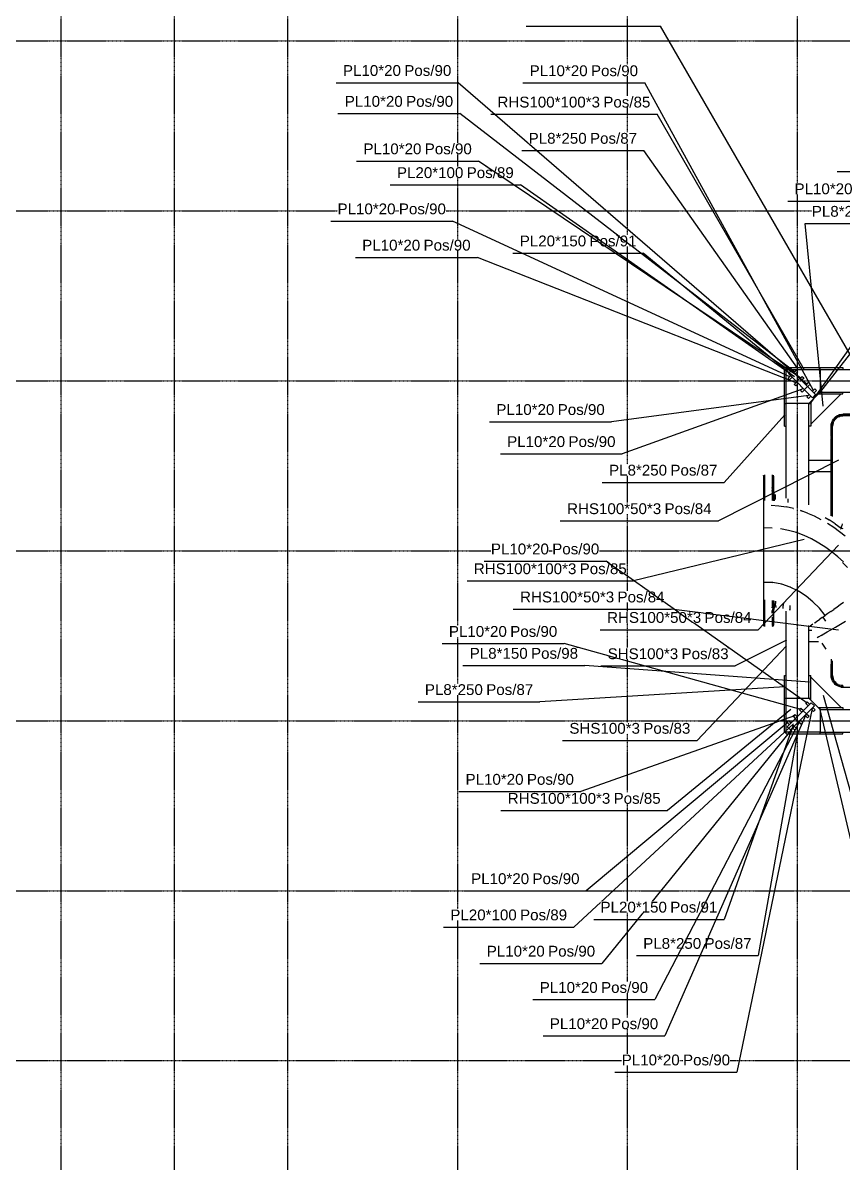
# Model space of a CAD drawing. Header units: millimetres. Extents: x -57554 to 16546, y 2142 to 98430.
# Drawn here: x 4396 to 8016, y 32645 to 37677 of the extents above; entities that cross this region are included whole.
import ezdxf

# ---------------------------------------------------------------- set-up
doc = ezdxf.new("R2010")
doc.units = ezdxf.units.MM
doc.linetypes.add('DXK_LINE_DOT3', pattern=[5.9187, 2.979, -0.9799, 0.9799, -0.9799])
doc.layers.add('S-Z2-A_TEXTUAL_ANNOTATION', color=7, linetype='Continuous')
doc.styles.add('Arial', font='ARIAL.TTF', dxfattribs={"height": 0.2})

msp = doc.modelspace()

# ---------------------------------------------------------------- linework, layer by layer
at = {"color": 1, "linetype": 'DXK_LINE_DOT3'}
for p, q in [((4565.2, 28847.3), (4565.2, 41847.3)), ((5065.2, 28847.3), (5065.2, 41847.3)), ((5565.2, 28847.3), (5565.2, 41847.3)), ((6315.2, 28847.3), (6315.2, 41847.3)), ((7065.2, 28847.3), (7065.2, 41847.3)), ((7815.2, 28847.3), (7815.2, 41847.3)), ((-6934.8, 37597.3), (15065.2, 37597.3)), ((-6934.8, 36847.3), (15065.2, 36847.3)), ((-6934.8, 36097.3), (15065.2, 36097.3)), ((-6934.8, 35347.3), (15065.2, 35347.3)), ((-6934.8, 34597.3), (15065.2, 34597.3)), ((-6934.8, 33847.3), (15065.2, 33847.3)), ((-6934.8, 33097.3), (15065.2, 33097.3))]:
    msp.add_line(p, q, dxfattribs=at)
at = {"color": 2, "linetype": 'Continuous'}
for p, q in [((7757.2, 36147.3), (7765.2, 36147.3)), ((7757.2, 35897.3), (7757.2, 36147.3)), ((7765.2, 36155.3), (8015.2, 36155.3)), ((7765.2, 36147.3), (7765.2, 36155.3)), ((7765.2, 35997.3), (7765.2, 36147.3)), ((7765.2, 36147.3), (7915.2, 36147.3)), ((7788.6, 36143), (7774.4, 36128.9)), ((7894.7, 36036.9), (7788.6, 36143)), ((7797.8, 36133.8), (7808.4, 36144.4)), ((7815.5, 36137.4), (7804.8, 36126.8)), ((7808.4, 36144.4), (7815.5, 36137.4)), ((7915.2, 36147.3), (7915.2, 36155.3)), ((7915.2, 36147.3), (9215.2, 36147.3)), ((7915.2, 36147.3), (7915.2, 36047.3)), ((8015.2, 36155.3), (8015.2, 36147.3)), ((7773, 36109.1), (7783.6, 36119.7)), ((7780.1, 36102), (7773, 36109.1)), ((7880.5, 36022.8), (7774.4, 36128.9)), ((7790.7, 36112.6), (7780.1, 36102)), ((7800.6, 36081.5), (7811.2, 36092.1)), ((7807.7, 36074.4), (7800.6, 36081.5)), ((7818.3, 36085), (7807.7, 36074.4)), ((7809.8, 36093.5), (7823.9, 36107.7)), ((7825.4, 36106.2), (7836, 36116.9)), ((7843, 36109.8), (7832.4, 36099.2)), ((7836, 36116.9), (7843, 36109.8)), ((7852.9, 36078.7), (7863.5, 36089.3)), ((7870.6, 36082.2), (7860, 36071.6)), ((7863.5, 36089.3), (7870.6, 36082.2)), ((7828.2, 36053.9), (7838.8, 36064.5)), ((7835.3, 36046.8), (7828.2, 36053.9)), ((7845.9, 36057.5), (7835.3, 36046.8)), ((7845.2, 36058.2), (7859.3, 36072.3)), ((7855.8, 36026.3), (7866.4, 36036.9)), ((7915.2, 36047.3), (7865.2, 35997.3)), ((7873.2, 35905.3), (8007.2, 36039.3)), ((7880.5, 36051.1), (7891.1, 36061.7)), ((7894.7, 36036.9), (7880.5, 36022.8)), ((7898.2, 36054.6), (7887.6, 36044)), ((7891.1, 36061.7), (7898.2, 36054.6)), ((7907.2, 36039.3), (8015.2, 36039.3)), ((7915.2, 36047.3), (9215.2, 36047.3)), ((7915.2, 36039.3), (7915.2, 36047.3)), ((8015.2, 36039.3), (8015.2, 36047.3)), ((7757.2, 35997.3), (7765.2, 35997.3)), ((7765.2, 35578.7), (7765.2, 35997.3)), ((7865.2, 35997.3), (7765.2, 35997.3)), ((7862.8, 36019.3), (7855.8, 36026.3)), ((7873.4, 36029.9), (7862.8, 36019.3)), ((7865.2, 35550.4), (7865.2, 35997.3)), ((7865.2, 35997.3), (7873.2, 35997.3)), ((7873.2, 36005.3), (7873.2, 35897.3)), ((7978.3, 35934.1), (7973, 35927.9)), ((7979.6, 35932.8), (7974.5, 35926.8)), ((7976.9, 35927.6), (7983.6, 35934.5)), ((7984.5, 35939.4), (7978.3, 35934.1)), ((7985.6, 35937.9), (7979.6, 35932.8)), ((7988.6, 35933.9), (7983.2, 35929.3)), ((7983.6, 35934.5), (7991.5, 35939.9)), ((7984.5, 35939.4), (7991.5, 35943.7)), ((7992.3, 35942.1), (7985.6, 35937.9)), ((7994.6, 35937.6), (7988.6, 35933.9)), ((7991.5, 35943.7), (7999.1, 35946.8)), ((7991.5, 35943.7), (7995.3, 35945.3)), ((7991.5, 35939.9), (8000.2, 35943.7)), ((7999.6, 35945.1), (7992.3, 35942.1)), ((7994.6, 35937.6), (8001.2, 35940.3)), ((7999.1, 35946.8), (7995.3, 35945.3)), ((8007, 35948.7), (7999.1, 35946.8)), ((8007.3, 35946.9), (7999.6, 35945.1)), ((8000.2, 35943.7), (8009.6, 35945.8)), ((8008.1, 35942), (8001.2, 35940.3)), ((8007, 35948.7), (8015.2, 35949.4)), ((8009.4, 35947.1), (8007.3, 35946.9)), ((8008.1, 35942), (8015.2, 35942.5)), ((8010, 35942.1), (8008.1, 35942)), ((8015.2, 35947.5), (8009.4, 35947.1)), ((9115.2, 35949.4), (8015.2, 35949.4)), ((8015.2, 35947.5), (8134.8, 35947.5)), ((8015.2, 35946.1), (8015.2, 35946.4)), ((8015.2, 35946), (8015.2, 35946.4)), ((8015.2, 35946), (8015.2, 35946.1)), ((8134.8, 35942.5), (8015.2, 35942.5)), ((7757.2, 35897.3), (7765.2, 35897.3)), ((7873.2, 35897.3), (7865.2, 35897.3)), ((7963.1, 35897.3), (7963.7, 35905.4)), ((7963.1, 35852.2), (7963.1, 35897.3)), ((7963.7, 35905.4), (7965.6, 35913.4)), ((7965.5, 35905.2), (7964.9, 35897.3)), ((7964.9, 35501.2), (7964.9, 35897.3)), ((7967.4, 35912.8), (7965.5, 35905.2)), ((7965.6, 35913.4), (7968.7, 35920.9)), ((7966, 35897.3), (7966.5, 35897.3)), ((7966, 35897.3), (7966.4, 35897.3)), ((7966.4, 35897.3), (7966.5, 35897.3)), ((7966.5, 35901.3), (7968.2, 35910.7)), ((7970.4, 35920.1), (7967.4, 35912.8)), ((7968.2, 35910.7), (7971.8, 35919.6)), ((7968.7, 35920.9), (7973, 35927.9)), ((7970.5, 35904.4), (7969.9, 35897.3)), ((7969.9, 35497.9), (7969.9, 35897.3)), ((7974.5, 35926.8), (7970.4, 35920.1)), ((7972.1, 35911.3), (7970.5, 35904.4)), ((7971.8, 35919.6), (7976.9, 35927.6)), ((7972.1, 35911.3), (7974.8, 35917.8)), ((7978.5, 35923.9), (7974.8, 35917.8)), ((7983.2, 35929.3), (7978.5, 35923.9)), ((7963.1, 35852.2), (7963.1, 35849.9)), ((7963.1, 35849.9), (7963.1, 35849.4)), ((7963.1, 35848.9), (7963.1, 35849.4)), ((7963.2, 35847.5), (7963.1, 35848.9)), ((7963.2, 35848.1), (7963.1, 35848.5)), ((7963.2, 35847.8), (7963.2, 35848.1)), ((7963.3, 35847.4), (7963.2, 35847.5)), ((7963.3, 35847.3), (7963.3, 35847.4)), ((7963.3, 35847.3), (7963.3, 35847.2)), ((7963.3, 35847.2), (7963.4, 35847)), ((7963.4, 35847), (7963.4, 35846.8)), ((7963.4, 35846.8), (7963.4, 35846.4)), ((7963.4, 35846.4), (7963.4, 35846.1)), ((7963.4, 35846.1), (7963.5, 35845.6)), ((7963.5, 35845.6), (7963.5, 35845.2)), ((7963.5, 35845.2), (7963.5, 35844.6)), ((7963.5, 35844.6), (7963.5, 35844.1)), ((7963.5, 35844.1), (7963.5, 35843.5)), ((7963.5, 35843.5), (7963.5, 35842.9)), ((7963.5, 35842.9), (7963.5, 35842.3)), ((7963.5, 35502), (7963.5, 35842.3)), ((7865.2, 35747.3), (7963.5, 35747.3)), ((7665.2, 35678.5), (7665.2, 35679.4)), ((7665.2, 35679.4), (7665.2, 35449.2)), ((7666.2, 35680.6), (7666.2, 35569.2)), ((7669.7, 35682.2), (7669.7, 35569.2)), ((7703.3, 35682.1), (7703.3, 35568.3)), ((7706.8, 35680.3), (7706.8, 35568)), ((7865.2, 35697.3), (7963.5, 35697.3)), ((7703.3, 35623.1), (7706.8, 35643.3)), ((7706.8, 35643.3), (7708.3, 35657.7)), ((7706.8, 35643.3), (7708.3, 35648.8)), ((7708.3, 35676.3), (7708.3, 35567.9)), ((7703.3, 35611.9), (7706.8, 35622.5)), ((7706.8, 35599), (7703.3, 35611.9)), ((7710, 35604), (7710, 35579.5)), ((7710, 35579.5), (7710, 35584.7)), ((7710.8, 35576.9), (7711.6, 35587.3)), ((7711.6, 35587.3), (7711.6, 35599)), ((7712.8, 35574.8), (7711.6, 35587.3)), ((7715.5, 35595.7), (7715.5, 35590.6)), ((7715.5, 35590.6), (7715.6, 35573.4)), ((7665.2, 35542), (7665.2, 35542.8)), ((7699.1, 35548.6), (7732.4, 35546)), ((7710, 35571.5), (7710, 35567.7)), ((7712.8, 35574.8), (7710.8, 35576.9)), ((7710.8, 35567.7), (7710.8, 35576.9)), ((7712.8, 35567.5), (7712.8, 35574.8)), ((7732.4, 35546), (7765.2, 35541)), ((7797.3, 35533.9), (7765.2, 35541)), ((7772.2, 35575.9), (7771.9, 35559.7)), ((7795.8, 35534.3), (7797.3, 35533.9)), ((7828.6, 35524.8), (7836.9, 35521.8)), ((7859, 35513.7), (7828.6, 35524.8)), ((7859, 35513.7), (7888.8, 35500.8)), ((7888.8, 35500.8), (7918.2, 35485.9)), ((7937.4, 35493.4), (7953.9, 35483.8)), ((7953.9, 35483.8), (7956, 35482.5)), ((7981.5, 35465.9), (7953.9, 35483.8)), ((7665.2, 35449.2), (7665.2, 35209.3)), ((7665.2, 35449.2), (7702.3, 35448.2)), ((7665.2, 35449.2), (7702.3, 35448.2)), ((7739, 35444.1), (7739.1, 35444.1)), ((7774.8, 35437), (7739, 35444.1)), ((7775, 35437), (7774.8, 35437)), ((7809.8, 35427.1), (7774.8, 35437)), ((7810, 35427), (7809.8, 35427.1)), ((7843.6, 35414.5), (7809.8, 35427.1)), ((7946.9, 35469.3), (7974.4, 35451.4)), ((7974.4, 35451.4), (8000.6, 35432.5)), ((7981.5, 35465.9), (8007.7, 35447.3)), ((8000.6, 35432.5), (8025, 35413.3)), ((8005.6, 35443), (8005.2, 35442.2)), ((8007.7, 35447.3), (8005.6, 35443)), ((8007.7, 35447.3), (8010.7, 35457.5)), ((8011.2, 35465.5), (8010.7, 35457.5)), ((8015.7, 35443.5), (8011.5, 35445.1)), ((7843.9, 35414.4), (7843.6, 35414.5)), ((7876.8, 35399.3), (7843.6, 35414.5)), ((7877.1, 35399.1), (7876.8, 35399.3)), ((7909, 35381.4), (7876.8, 35399.3)), ((7909.3, 35381.2), (7909, 35381.4)), ((7939.5, 35361.7), (7909, 35381.4)), ((7939.8, 35361.5), (7939.5, 35361.7)), ((7967.7, 35340.9), (7939.5, 35361.7)), ((7968.1, 35340.6), (7967.7, 35340.9)), ((7993.4, 35320), (7967.7, 35340.9)), ((7993.8, 35319.7), (7993.4, 35320)), ((8017.2, 35298.8), (7993.4, 35320)), ((8036, 35273.8), (8013.9, 35295.2)), ((7665.2, 35209.3), (7665.2, 35132.1)), ((7705.5, 35206.7), (7665.2, 35209.3)), ((7665.2, 35209.3), (7705.5, 35206.7)), ((7705.7, 35206.7), (7705.5, 35206.7)), ((7744.9, 35199.1), (7705.5, 35206.7)), ((7745.5, 35198.9), (7744.9, 35199.1)), ((7783, 35186.4), (7744.9, 35199.1)), ((7783.8, 35186), (7783, 35186.4)), ((7819.2, 35168.6), (7783, 35186.4)), ((7665.2, 35131), (7665.2, 35015.2)), ((7666.2, 35130.9), (7666.2, 35014)), ((7669.7, 35130.7), (7669.7, 35012.4)), ((7703.3, 35127.8), (7703.3, 35095)), ((7706.8, 35127.2), (7706.8, 35014.3)), ((7706.8, 35121.4), (7707.1, 35127.2)), ((7706.8, 35121.4), (7707.4, 35127.1)), ((7708.3, 35127), (7708.3, 35018.3)), ((7710, 35126.7), (7710, 35123.3)), ((7712.2, 35112.8), (7712, 35126.4)), ((7718.1, 35125.5), (7718.3, 35114.5)), ((7820.2, 35168), (7819.2, 35168.6)), ((7852.4, 35147.2), (7819.2, 35168.6)), ((7883.1, 35122.6), (7852.4, 35147.2)), ((7703.3, 35095), (7706.8, 35121.4)), ((7703.3, 35071.5), (7706.8, 35095.5)), ((7706.8, 35095.5), (7703.3, 35082.6)), ((7703.3, 35071.5), (7703.3, 35082.6)), ((7710, 35123.3), (7710, 35107.8)), ((7710, 35108.5), (7710, 35093.1)), ((7710, 35093.1), (7710, 35087.7)), ((7712.2, 35112.8), (7712.4, 35099.1)), ((7712.4, 35099.1), (7712.4, 35093.9)), ((7718.5, 35100.9), (7718.3, 35114.5)), ((7718.5, 35101.1), (7718.5, 35100.9)), ((7718.5, 35100.9), (7718.6, 35096.3)), ((7751.8, 35093.1), (7752.1, 35105.7)), ((7751.8, 35093.1), (7751.8, 35093.1)), ((7751.8, 35093.1), (7751.8, 35093.1)), ((7752.4, 35117), (7752.1, 35105.7)), ((7765.2, 34697.3), (7765.2, 35081.4)), ((7780.3, 35106.1), (7780.5, 35099.4)), ((7780.5, 35099.4), (7781, 35085.8)), ((7780.9, 35085.8), (7780.9, 35088.5)), ((7781, 35085.4), (7781, 35085.8)), ((7781, 35085.8), (7781, 35085.4)), ((7911.6, 35094.1), (7883.1, 35122.6)), ((7936.9, 35061.6), (7911.6, 35094.1)), ((7961.8, 35079.1), (7949, 35070.1)), ((7961.8, 35079.1), (7975.4, 35088.5)), ((7989.4, 35098.4), (7975.4, 35088.5)), ((8003.6, 35108.3), (7989.4, 35098.4)), ((8018, 35118.4), (8003.6, 35108.3)), ((7703.3, 35054.1), (7703.3, 35017.6)), ((7889.1, 35028), (7891, 35029.3)), ((7891, 35029.3), (7900.7, 35036)), ((7900.7, 35036), (7911.5, 35043.6)), ((7911.6, 35043.7), (7911.5, 35043.6)), ((7923.7, 35052.3), (7911.6, 35043.7)), ((7923.7, 35052.3), (7936.9, 35061.6)), ((7939.2, 35036.6), (7927.4, 35054.9)), ((7939.2, 35036.6), (7927.4, 35054.9)), ((7949, 35070.1), (7936.9, 35061.6)), ((8004.1, 35023.1), (8027.1, 35036.4)), ((7703.7, 35012.6), (7706.8, 35018.4)), ((7705.6, 35014.1), (7706.8, 35018.4)), ((7865.2, 34697.3), (7865.2, 35017.3)), ((7865.2, 34997.3), (7878.6, 34997.3)), ((7883, 35023.8), (7870.4, 35015)), ((7919.1, 34973.8), (7931.7, 34981.1)), ((7931.7, 34981.1), (7946, 34989.4)), ((7946, 34989.4), (7961.8, 34998.6)), ((7961.8, 34998.6), (7982.2, 35010.4)), ((7982.2, 35010.4), (8004.1, 35023.1)), ((7865.2, 34947.3), (7906.9, 34947.3)), ((7908.2, 34967.4), (7901.5, 34963.5)), ((7919.1, 34973.8), (7908.2, 34967.4)), ((7942, 34913), (7923.4, 34939.2)), ((7963.1, 34846.1), (7963.2, 34846.5)), ((7963.1, 34845.7), (7963.1, 34846.1)), ((7963.1, 34845.2), (7963.1, 34845.7)), ((7963.1, 34844.7), (7963.1, 34845.2)), ((7963.1, 34844.1), (7963.1, 34844.7)), ((7963.1, 34843.6), (7963.1, 34844.1)), ((7963.1, 34843), (7963.1, 34843.6)), ((7963.1, 34842.3), (7963.1, 34843)), ((7963.1, 34797.3), (7963.1, 34842.3)), ((7963.3, 34847.2), (7963.2, 34847)), ((7963.2, 34846.8), (7963.2, 34847)), ((7963.2, 34846.5), (7963.2, 34846.8)), ((7963.4, 34847.6), (7963.3, 34847.4)), ((7963.3, 34847.4), (7963.3, 34847.3)), ((7963.3, 34847.3), (7963.3, 34847.2)), ((7963.5, 34848.9), (7963.4, 34848.5)), ((7963.4, 34848.5), (7963.4, 34848.1)), ((7963.4, 34848.1), (7963.4, 34847.8)), ((7963.4, 34847.8), (7963.4, 34847.6)), ((7963.5, 34869), (7963.5, 34852.3)), ((7963.5, 34852.3), (7963.5, 34851.7)), ((7963.5, 34851.7), (7963.5, 34851.1)), ((7963.5, 34851.1), (7963.5, 34850.5)), ((7963.5, 34850.5), (7963.5, 34849.9)), ((7963.5, 34849.9), (7963.5, 34849.4)), ((7963.5, 34849.4), (7963.5, 34848.9)), ((7964.9, 34797.3), (7964.9, 34867.4)), ((7969.9, 34797.3), (7969.9, 34861.6)), ((7757.2, 34547.3), (7757.2, 34797.3)), ((7757.2, 34797.3), (7765.2, 34797.3)), ((7865.2, 34797.3), (7873.2, 34797.3)), ((7873.2, 34689.3), (7873.2, 34797.3)), ((8007.2, 34655.3), (7873.2, 34789.3)), ((7963.7, 34789.1), (7963.1, 34797.3)), ((7965.6, 34781.2), (7963.7, 34789.1)), ((7964.9, 34797.3), (7965.5, 34789.4)), ((7965.5, 34789.4), (7967.4, 34781.8)), ((7968.7, 34773.6), (7965.6, 34781.2)), ((7966, 34797.3), (7966.4, 34797.3)), ((7966, 34797.3), (7966.5, 34797.3)), ((7966.4, 34797.3), (7966.5, 34797.3)), ((7968.7, 34782.4), (7966.7, 34791.7)), ((7970.4, 34774.5), (7967.4, 34781.8)), ((7972.5, 34773.6), (7968.7, 34782.4)), ((7973, 34766.7), (7968.7, 34773.6)), ((7969.9, 34797.3), (7970.5, 34790.2)), ((7970.4, 34774.5), (7974.5, 34767.8)), ((7970.5, 34790.2), (7972.1, 34783.3)), ((7974.8, 34776.7), (7972.1, 34783.3)), ((7977.9, 34765.7), (7972.5, 34773.6)), ((7978.5, 34770.7), (7974.8, 34776.7)), ((7973, 34766.7), (7978.3, 34760.5)), ((7974.5, 34767.8), (7979.6, 34761.8)), ((7977.9, 34765.7), (7984.8, 34759.1)), ((7978.3, 34760.5), (7984.5, 34755.1)), ((7983.2, 34765.3), (7978.5, 34770.7)), ((7985.6, 34756.6), (7979.6, 34761.8)), ((7988.6, 34760.7), (7983.2, 34765.3)), ((7984, 34758), (7985.6, 34756.6)), ((7991.5, 34750.9), (7984.5, 34755.1)), ((7984.8, 34759.1), (7992.9, 34753.9)), ((7985.6, 34756.6), (7992.3, 34752.5)), ((7987.1, 34761.9), (7988.6, 34760.7)), ((7994.6, 34757), (7988.6, 34760.7)), ((7999.1, 34747.7), (7991.5, 34750.9)), ((7999.6, 34749.5), (7992.3, 34752.5)), ((7992.9, 34753.9), (8001.8, 34750.4)), ((7994.6, 34757), (8001.2, 34754.3)), ((8007, 34745.8), (7999.1, 34747.7)), ((7999.6, 34749.5), (8007.3, 34747.7)), ((8008.1, 34752.6), (8001.2, 34754.3)), ((8001.8, 34750.4), (8011.2, 34748.7)), ((8007, 34745.8), (8015.2, 34745.2)), ((8007.3, 34747.7), (8015.2, 34747)), ((8015.2, 34752), (8008.1, 34752.6)), ((8015.2, 34751.4), (8015.2, 34752)), ((8015.2, 34750.8), (8015.2, 34751.4)), ((8015.2, 34750.8), (8015.2, 34750.2)), ((8015.2, 34750.2), (8015.2, 34749.6)), ((8015.2, 34749.6), (8015.2, 34749.1)), ((8015.2, 34749.1), (8015.2, 34748.6)), ((8015.2, 34748.5), (8015.2, 34748.6)), ((8015.2, 34748.2), (8015.2, 34748.6)), ((8015.2, 34748.2), (8015.2, 34748.5)), ((8015.2, 34747.8), (8015.2, 34748.2)), ((8015.2, 34747.8), (8015.2, 34747.5)), ((8015.2, 34747.5), (8015.2, 34747.3)), ((8015.2, 34747.3), (8015.2, 34747.1)), ((8015.2, 34747.1), (8015.2, 34747)), ((8015.2, 34745.2), (8106.3, 34745.2)), ((7757.2, 34697.3), (7765.2, 34697.3)), ((7765.2, 34697.3), (7865.2, 34697.3)), ((7765.2, 34547.3), (7765.2, 34697.3)), ((7875.5, 34676.8), (7769.4, 34570.7)), ((7850.8, 34673.3), (7857.8, 34680.3)), ((7861.4, 34662.6), (7850.8, 34673.3)), ((7857.8, 34680.3), (7868.4, 34669.7)), ((7865.2, 34697.3), (7873.2, 34697.3)), ((7865.2, 34697.3), (7915.2, 34647.3)), ((7875.5, 34676.8), (7889.6, 34662.6)), ((7889.6, 34662.6), (7783.6, 34556.6)), ((7795.6, 34618.1), (7802.7, 34625.2)), ((7802.7, 34625.2), (7813.3, 34614.6)), ((7823.2, 34645.7), (7830.2, 34652.7)), ((7833.8, 34635.1), (7823.2, 34645.7)), ((7830.2, 34652.7), (7840.9, 34642.1)), ((7854.3, 34627.3), (7840.1, 34641.4)), ((7855, 34628), (7865.6, 34617.4)), ((7886.1, 34637.9), (7875.5, 34648.5)), ((7882.6, 34655.6), (7893.2, 34645)), ((7893.2, 34645), (7886.1, 34637.9)), ((7907.2, 34655.3), (8015.2, 34655.3)), ((7915.2, 34647.3), (7915.2, 34655.3)), ((7915.2, 34647.3), (8304.4, 34647.3)), ((7915.2, 34647.3), (7915.2, 34547.3)), ((8015.2, 34655.3), (8015.2, 34647.3)), ((7768, 34590.5), (7775.1, 34597.6)), ((7778.6, 34579.9), (7768, 34590.5)), ((7775.1, 34597.6), (7785.7, 34587)), ((7806.2, 34607.5), (7795.6, 34618.1)), ((7799.8, 34572.8), (7810.4, 34562.2)), ((7818.9, 34591.9), (7804.8, 34606.1)), ((7831, 34582.7), (7820.3, 34593.4)), ((7827.4, 34600.4), (7838, 34589.8)), ((7838, 34589.8), (7831, 34582.7)), ((7858.5, 34610.3), (7847.9, 34620.9)), ((7865.6, 34617.4), (7858.5, 34610.3)), ((7757.2, 34547.3), (7765.2, 34547.3)), ((7765.2, 34539.3), (7765.2, 34547.3)), ((7915.2, 34547.3), (7765.2, 34547.3)), ((7765.2, 34539.3), (8015.2, 34539.3)), ((7769.4, 34570.7), (7783.6, 34556.6)), ((7803.4, 34555.2), (7792.8, 34565.8)), ((7810.4, 34562.2), (7803.4, 34555.2)), ((7915.2, 34539.3), (7915.2, 34547.3)), ((7915.2, 34547.3), (9215.2, 34547.3)), ((8015.2, 34539.3), (8015.2, 34547.3))]:
    msp.add_line(p, q, dxfattribs=at)
at = {"layer": 'S-Z2-A_TEXTUAL_ANNOTATION'}
for p, q in [((6616.8, 37662.3), (7210.4, 37662.3)), ((5778.7, 37412.6), (6316.8, 37412.6)), ((6602.6, 37411.6), (7140.7, 37411.6)), ((7884.8, 36053.9), (7140.7, 37411.6)), ((7912.4, 36042), (8948.4, 37377.9)), ((5786.7, 37276.5), (6324.9, 37276.5)), ((6460.7, 37273.3), (7195.2, 37273.3)), ((6598.3, 37113.3), (7136.4, 37113.3)), ((7989.9, 37020.6), (8528, 37020.6)), ((6017, 36961.9), (6592.2, 36961.9)), ((7771.6, 36890.6), (8309.8, 36890.6)), ((5754.8, 36801.9), (6292.9, 36801.9)), ((7927.6, 35984.8), (7847.9, 36791.1)), ((7847.9, 36791.1), (8386.1, 36791.1)), ((5863.7, 36641.9), (6401.9, 36641.9)), ((7808.4, 36087.8), (6401.9, 36641.9)), ((6559, 36660.4), (7134.2, 36660.4)), ((7795.4, 36117), (7134.2, 36660.4)), ((7863.6, 36032.7), (6993.9, 35916.5)), ((7836, 36060.2), (7041.4, 35775)), ((7759, 35947.6), (7491.3, 35649)), ((6455.8, 35916.5), (6993.9, 35916.5)), ((6503.3, 35775), (7041.4, 35775)), ((6953.2, 35649), (7491.3, 35649)), ((6768, 35479), (7465.4, 35479)), ((7844.9, 35396.8), (7090.9, 35214)), ((7995.4, 35371.8), (7641.9, 34999)), ((6356.4, 35214), (7090.9, 35214)), ((6944.5, 34999), (7641.9, 34999)), ((7765.6, 34927.6), (7371.6, 34509.8)), ((7765.6, 34952.3), (7540.4, 34839)), ((6338.1, 34840.7), (6876.2, 34840.7)), ((7867, 34767), (6876.2, 34840.7)), ((6946.8, 34839), (7540.4, 34839)), ((7759, 34747), (6678.3, 34680.7)), ((6140.2, 34680.7), (6678.3, 34680.7)), ((7927.6, 34709.7), (8439, 32893)), ((7879.8, 34651.3), (7547.1, 33046.4)), ((7912.4, 34652.6), (8361.9, 32733)), ((7774.3, 34591.4), (6882.6, 33846.4)), ((7795.4, 34577.6), (7490.6, 33720.7)), ((7815.4, 34545.4), (7641.9, 33560.7)), ((6778, 34509.8), (7371.6, 34509.8)), ((6319.8, 34284.7), (6858, 34284.7)), ((6506.2, 34200.7), (7240.7, 34200.7)), ((6344.5, 33846.4), (6882.6, 33846.4)), ((6915.4, 33720.7), (7490.6, 33720.7)), ((6252.6, 33686.4), (6827.8, 33686.4)), ((6413.4, 33526.4), (6951.6, 33526.4)), ((7103.8, 33560.7), (7641.9, 33560.7)), ((6647.1, 33366.4), (7185.2, 33366.4)), ((6691.7, 33206.4), (7229.8, 33206.4)), ((7008.9, 33046.4), (7547.1, 33046.4))]:
    msp.add_line(p, q, dxfattribs=at)

# ---------------------------------------------------------------- wipeouts: each hides what was drawn before it
for points in [[(6064.3, 37442.6), (6064.3, 37492.6), (5808.7, 37492.6), (5808.7, 37442.6)], [(6888.3, 37441.6), (6888.3, 37491.6), (6632.6, 37491.6), (6632.6, 37441.6)], [(6072.4, 37306.5), (6072.4, 37356.5), (5816.7, 37356.5), (5816.7, 37306.5)], [(6942.7, 37303.3), (6942.7, 37353.3), (6490.7, 37353.3), (6490.7, 37303.3)], [(6884, 37143.3), (6884, 37193.3), (6628.3, 37193.3), (6628.3, 37143.3)], [(6154.7, 37096.9), (6154.7, 37146.9), (5899.1, 37146.9), (5899.1, 37096.9)], [(6149.4, 36671.9), (6149.4, 36721.9), (5893.7, 36721.9), (5893.7, 36671.9)], [(6741.5, 35946.5), (6741.5, 35996.5), (6485.8, 35996.5), (6485.8, 35946.5)], [(6789, 35805), (6789, 35855), (6533.3, 35855), (6533.3, 35805)], [(6838.4, 35244), (6838.4, 35294), (6386.4, 35294), (6386.4, 35244)], [(7005.4, 35119.4), (7005.4, 35169.4), (6590.4, 35169.4), (6590.4, 35119.4)], [(6623.7, 34870.7), (6623.7, 34920.7), (6368.1, 34920.7), (6368.1, 34870.7)], [(6605.5, 34314.7), (6605.5, 34364.7), (6349.8, 34364.7), (6349.8, 34314.7)], [(6630.1, 33876.4), (6630.1, 33926.4), (6374.5, 33926.4), (6374.5, 33876.4)], [(6699.1, 33556.4), (6699.1, 33606.4), (6443.4, 33606.4), (6443.4, 33556.4)], [(6932.8, 33396.4), (6932.8, 33446.4), (6677.1, 33446.4), (6677.1, 33396.4)], [(6977.3, 33236.4), (6977.3, 33286.4), (6721.7, 33286.4), (6721.7, 33236.4)]]:
    msp.add_wipeout(points).dxf.layer = 'S-Z2-A_TEXTUAL_ANNOTATION'

# ---------------------------------------------------------------- next in the draw order: wipeouts: each hides what was drawn before it
for points in [[(6286.8, 37442.6), (6286.8, 37492.6), (6079.3, 37492.6), (6079.3, 37442.6)], [(7110.7, 37441.6), (7110.7, 37491.6), (6903.3, 37491.6), (6903.3, 37441.6)], [(7165.2, 37303.3), (7165.2, 37353.3), (6957.7, 37353.3), (6957.7, 37303.3)], [(7106.4, 37143.3), (7106.4, 37193.3), (6899, 37193.3), (6899, 37143.3)], [(6339.8, 36991.9), (6339.8, 37041.9), (6047, 37041.9), (6047, 36991.9)], [(8057.3, 36920.6), (8057.3, 36970.6), (7801.6, 36970.6), (7801.6, 36920.6)], [(6040.5, 36831.9), (6040.5, 36881.9), (5784.8, 36881.9), (5784.8, 36831.9)], [(6371.9, 36671.9), (6371.9, 36721.9), (6164.4, 36721.9), (6164.4, 36671.9)], [(6963.9, 35946.5), (6963.9, 35996.5), (6756.5, 35996.5), (6756.5, 35946.5)], [(7011.4, 35805), (7011.4, 35855), (6804, 35855), (6804, 35805)], [(7238.8, 35679), (7238.8, 35729), (6983.2, 35729), (6983.2, 35679)], [(7213, 35509), (7213, 35559), (6798, 35559), (6798, 35509)], [(6717.3, 35331.3), (6717.3, 35381.3), (6461.7, 35381.3), (6461.7, 35331.3)], [(7060.9, 35244), (7060.9, 35294), (6853.4, 35294), (6853.4, 35244)], [(7227.8, 35119.4), (7227.8, 35169.4), (7020.4, 35169.4), (7020.4, 35119.4)], [(7389.4, 35029), (7389.4, 35079), (6974.5, 35079), (6974.5, 35029)], [(6531.9, 34967.4), (6531.9, 35017.4), (6276.2, 35017.4), (6276.2, 34967.4)], [(6846.2, 34870.7), (6846.2, 34920.7), (6638.7, 34920.7), (6638.7, 34870.7)], [(7288, 34869), (7288, 34919), (6976.8, 34919), (6976.8, 34869)], [(6425.9, 34710.7), (6425.9, 34760.7), (6170.2, 34760.7), (6170.2, 34710.7)], [(6852.6, 33876.4), (6852.6, 33926.4), (6645.1, 33926.4), (6645.1, 33876.4)], [(6575.3, 33716.4), (6575.3, 33766.4), (6282.6, 33766.4), (6282.6, 33716.4)], [(6921.6, 33556.4), (6921.6, 33606.4), (6714.1, 33606.4), (6714.1, 33556.4)], [(7155.2, 33396.4), (7155.2, 33446.4), (6947.8, 33446.4), (6947.8, 33396.4)], [(7199.8, 33236.4), (7199.8, 33286.4), (6992.3, 33286.4), (6992.3, 33236.4)], [(7294.6, 33076.4), (7294.6, 33126.4), (7038.9, 33126.4), (7038.9, 33076.4)]]:
    msp.add_wipeout(points).dxf.layer = 'S-Z2-A_TEXTUAL_ANNOTATION'

# ---------------------------------------------------------------- next in the draw order: linework, layer by layer
for p, q in [((8085.4, 36146.8), (7210.4, 37662.3)), ((7844.9, 36146.8), (7195.2, 37273.3)), ((7815.4, 36153.4), (7136.4, 37113.3)), ((7780.9, 36115.4), (6292.9, 36801.9)), ((6431.7, 35301.3), (6969.8, 35301.3)), ((6560.4, 35089.4), (7257.8, 35089.4)), ((6246.2, 34937.4), (6784.3, 34937.4)), ((7797.1, 34584.2), (6827.8, 33686.4))]:
    msp.add_line(p, q, dxfattribs=at)

# ---------------------------------------------------------------- next in the draw order: texts
at = {"layer": 'S-Z2-A_TEXTUAL_ANNOTATION', "style": 'Arial'}
for s, height, p in [('PL10*20', 47.75, (5808.7, 37442.6)), ('Pos/90', 47.75, (6079.3, 37442.6)), ('PL10*20', 47.75, (6632.6, 37441.6)), ('Pos/90', 47.75, (6903.3, 37441.6)), ('RHS100*100*3', 47.754, (6490.7, 37303.3)), ('Pos/85', 47.75, (6957.7, 37303.3)), ('PL8*250', 47.75, (6628.3, 37143.3)), ('Pos/87', 47.75, (6899, 37143.3)), ('PL10*20', 47.75, (7801.6, 36920.6)), ('PL10*20', 47.75, (5893.7, 36671.9)), ('Pos/90', 47.75, (6164.4, 36671.9)), ('PL10*20', 47.75, (6485.8, 35946.5)), ('Pos/90', 47.75, (6756.5, 35946.5)), ('PL10*20', 47.75, (6533.3, 35805)), ('Pos/90', 47.75, (6804, 35805)), ('RHS100*100*3', 47.754, (6386.4, 35244)), ('Pos/85', 47.75, (6853.4, 35244)), ('RHS100*50*3', 47.754, (6590.4, 35119.4)), ('Pos/84', 47.75, (7020.4, 35119.4)), ('PL8*150', 47.75, (6368.1, 34870.7)), ('Pos/98', 47.75, (6638.7, 34870.7)), ('PL10*20', 47.75, (6374.5, 33876.4)), ('Pos/90', 47.75, (6645.1, 33876.4)), ('PL10*20', 47.75, (6443.4, 33556.4)), ('Pos/90', 47.75, (6714.1, 33556.4)), ('PL10*20', 47.75, (6677.1, 33396.4)), ('Pos/90', 47.75, (6947.8, 33396.4)), ('PL10*20', 47.75, (6721.7, 33236.4)), ('Pos/90', 47.75, (6992.3, 33236.4))]:
    msp.add_text(s, height=height, dxfattribs=at).set_placement(p)

# ---------------------------------------------------------------- next in the draw order: wipeouts: each hides what was drawn before it
for points in [[(6562.2, 36991.9), (6562.2, 37041.9), (6354.8, 37041.9), (6354.8, 36991.9)], [(6262.9, 36831.9), (6262.9, 36881.9), (6055.5, 36881.9), (6055.5, 36831.9)], [(7461.3, 35679), (7461.3, 35729), (7253.8, 35729), (7253.8, 35679)], [(7435.4, 35509), (7435.4, 35559), (7228, 35559), (7228, 35509)], [(6939.8, 35331.3), (6939.8, 35381.3), (6732.3, 35381.3), (6732.3, 35331.3)], [(7611.9, 35029), (7611.9, 35079), (7404.4, 35079), (7404.4, 35029)], [(6754.3, 34967.4), (6754.3, 35017.4), (6546.9, 35017.4), (6546.9, 34967.4)], [(7510.4, 34869), (7510.4, 34919), (7303, 34919), (7303, 34869)], [(6648.3, 34710.7), (6648.3, 34760.7), (6440.9, 34760.7), (6440.9, 34710.7)], [(6797.8, 33716.4), (6797.8, 33766.4), (6590.3, 33766.4), (6590.3, 33716.4)], [(7517.1, 33076.4), (7517.1, 33126.4), (7309.6, 33126.4), (7309.6, 33076.4)]]:
    msp.add_wipeout(points).dxf.layer = 'S-Z2-A_TEXTUAL_ANNOTATION'

# ---------------------------------------------------------------- next in the draw order: linework, layer by layer
at = {"layer": 'S-Z2-A_TEXTUAL_ANNOTATION'}
for p, q in [((5869.1, 37066.9), (6407.2, 37066.9)), ((7995.4, 35746.8), (7465.4, 35479)), ((7857, 34674.1), (6969.8, 35301.3)), ((7995.4, 34996.8), (7257.8, 35089.4)), ((7829.4, 34646.5), (6784.3, 34937.4))]:
    msp.add_line(p, q, dxfattribs=at)

# ---------------------------------------------------------------- next in the draw order: texts
at = {"layer": 'S-Z2-A_TEXTUAL_ANNOTATION', "style": 'Arial'}
for s, height, p in [('PL20*100', 47.75, (6047, 36991.9)), ('Pos/89', 47.75, (6354.8, 36991.9)), ('PL10*20', 47.75, (5784.8, 36831.9)), ('Pos/90', 47.75, (6055.5, 36831.9)), ('Pos/87', 47.75, (7253.8, 35679)), ('PL8*250', 47.75, (6983.2, 35679)), ('RHS100*50*3', 47.754, (6798, 35509)), ('Pos/84', 47.75, (7228, 35509)), ('PL10*20', 47.75, (6461.7, 35331.3)), ('Pos/90', 47.75, (6732.3, 35331.3)), ('RHS100*50*3', 47.754, (6974.5, 35029)), ('Pos/84', 47.75, (7404.4, 35029)), ('PL10*20', 47.75, (6276.2, 34967.4)), ('Pos/90', 47.75, (6546.9, 34967.4)), ('SHS100*3', 47.75, (6976.8, 34869)), ('Pos/83', 47.75, (7303, 34869)), ('PL8*250', 47.75, (6170.2, 34710.7)), ('Pos/87', 47.75, (6440.9, 34710.7)), ('Pos/89', 47.75, (6590.3, 33716.4)), ('PL20*100', 47.75, (6282.6, 33716.4)), ('PL10*20', 47.75, (7038.9, 33076.4)), ('Pos/90', 47.75, (7309.6, 33076.4))]:
    msp.add_text(s, height=height, dxfattribs=at).set_placement(p)

# ---------------------------------------------------------------- next in the draw order: wipeouts: each hides what was drawn before it
for points in [[(8133.6, 36821.1), (8133.6, 36871.1), (7877.9, 36871.1), (7877.9, 36821.1)], [(6881.7, 36690.4), (6881.7, 36740.4), (6589, 36740.4), (6589, 36690.4)], [(7119.2, 34539.8), (7119.2, 34589.8), (6808, 34589.8), (6808, 34539.8)], [(6828, 34314.7), (6828, 34364.7), (6620.5, 34364.7), (6620.5, 34314.7)]]:
    msp.add_wipeout(points).dxf.layer = 'S-Z2-A_TEXTUAL_ANNOTATION'

# ---------------------------------------------------------------- next in the draw order: linework, layer by layer
at = {"layer": 'S-Z2-A_TEXTUAL_ANNOTATION'}
msp.add_line((7870.2, 35995), (8965.2, 37537.9), dxfattribs=at)

# ---------------------------------------------------------------- next in the draw order: texts
at = {"layer": 'S-Z2-A_TEXTUAL_ANNOTATION', "style": 'Arial'}
for s, p in [('PL8*250', (7877.9, 36821.1)), ('PL10*20', (6349.8, 34314.7)), ('Pos/90', (6620.5, 34314.7))]:
    msp.add_text(s, height=47.75, dxfattribs=at).set_placement(p)

# ---------------------------------------------------------------- next in the draw order: wipeouts: each hides what was drawn before it
for points in [[(7104.2, 36690.4), (7104.2, 36740.4), (6896.7, 36740.4), (6896.7, 36690.4)], [(7341.6, 34539.8), (7341.6, 34589.8), (7134.2, 34589.8), (7134.2, 34539.8)]]:
    msp.add_wipeout(points).dxf.layer = 'S-Z2-A_TEXTUAL_ANNOTATION'

# ---------------------------------------------------------------- next in the draw order: linework, layer by layer
at = {"layer": 'S-Z2-A_TEXTUAL_ANNOTATION'}
for p, q in [((7857.2, 36081.4), (6316.8, 37412.6)), ((7829.6, 36109), (6407.2, 37066.9)), ((7802.1, 36115.4), (6592.2, 36961.9)), ((7785.4, 34646.8), (7240.7, 34200.7)), ((7801.8, 34618.9), (6858, 34284.7)), ((7797.1, 34568.6), (6951.6, 33526.4))]:
    msp.add_line(p, q, dxfattribs=at)

# ---------------------------------------------------------------- next in the draw order: texts
at = {"layer": 'S-Z2-A_TEXTUAL_ANNOTATION', "style": 'Arial'}
for s, p in [('PL20*150', (6589, 36690.4)), ('Pos/91', (6896.7, 36690.4)), ('SHS100*3', (6808, 34539.8)), ('Pos/83', (7134.2, 34539.8))]:
    msp.add_text(s, height=47.75, dxfattribs=at).set_placement(p)

# ---------------------------------------------------------------- next in the draw order: wipeouts: each hides what was drawn before it
for points in [[(6294.9, 37306.5), (6294.9, 37356.5), (6087.4, 37356.5), (6087.4, 37306.5)], [(6377.2, 37096.9), (6377.2, 37146.9), (6169.7, 37146.9), (6169.7, 37096.9)], [(6988.2, 34230.7), (6988.2, 34280.7), (6536.2, 34280.7), (6536.2, 34230.7)], [(7238.2, 33750.7), (7238.2, 33800.7), (6945.4, 33800.7), (6945.4, 33750.7)], [(7389.4, 33590.7), (7389.4, 33640.7), (7133.8, 33640.7), (7133.8, 33590.7)]]:
    msp.add_wipeout(points).dxf.layer = 'S-Z2-A_TEXTUAL_ANNOTATION'

# ---------------------------------------------------------------- next in the draw order: linework, layer by layer
at = {"layer": 'S-Z2-A_TEXTUAL_ANNOTATION'}
msp.add_line((7802.1, 36136.6), (6324.9, 37276.5), dxfattribs=at)

# ---------------------------------------------------------------- next in the draw order: texts
at = {"layer": 'S-Z2-A_TEXTUAL_ANNOTATION', "style": 'Arial'}
for s, p in [('PL10*20', (5816.7, 37306.5)), ('Pos/90', (6087.4, 37306.5)), ('PL10*20', (5899.1, 37096.9)), ('Pos/90', (6169.7, 37096.9))]:
    msp.add_text(s, height=47.75, dxfattribs=at).set_placement(p)

# ---------------------------------------------------------------- next in the draw order: wipeouts: each hides what was drawn before it
for points in [[(7210.7, 34230.7), (7210.7, 34280.7), (7003.2, 34280.7), (7003.2, 34230.7)], [(7460.6, 33750.7), (7460.6, 33800.7), (7253.2, 33800.7), (7253.2, 33750.7)], [(7611.9, 33590.7), (7611.9, 33640.7), (7404.4, 33640.7), (7404.4, 33590.7)]]:
    msp.add_wipeout(points).dxf.layer = 'S-Z2-A_TEXTUAL_ANNOTATION'

# ---------------------------------------------------------------- next in the draw order: linework, layer by layer
at = {"layer": 'S-Z2-A_TEXTUAL_ANNOTATION'}
for p, q in [((7852.2, 34623.7), (7229.8, 33206.4)), ((7824.6, 34596.1), (7185.2, 33366.4))]:
    msp.add_line(p, q, dxfattribs=at)

# ---------------------------------------------------------------- next in the draw order: texts
at = {"layer": 'S-Z2-A_TEXTUAL_ANNOTATION', "style": 'Arial'}
for s, height, p in [('RHS100*100*3', 47.754, (6536.2, 34230.7)), ('Pos/85', 47.75, (7003.2, 34230.7)), ('PL20*150', 47.75, (6945.4, 33750.7)), ('Pos/91', 47.75, (7253.2, 33750.7)), ('PL8*250', 47.75, (7133.8, 33590.7)), ('Pos/87', 47.75, (7404.4, 33590.7))]:
    msp.add_text(s, height=height, dxfattribs=at).set_placement(p)

doc.saveas('drawing.dxf')
